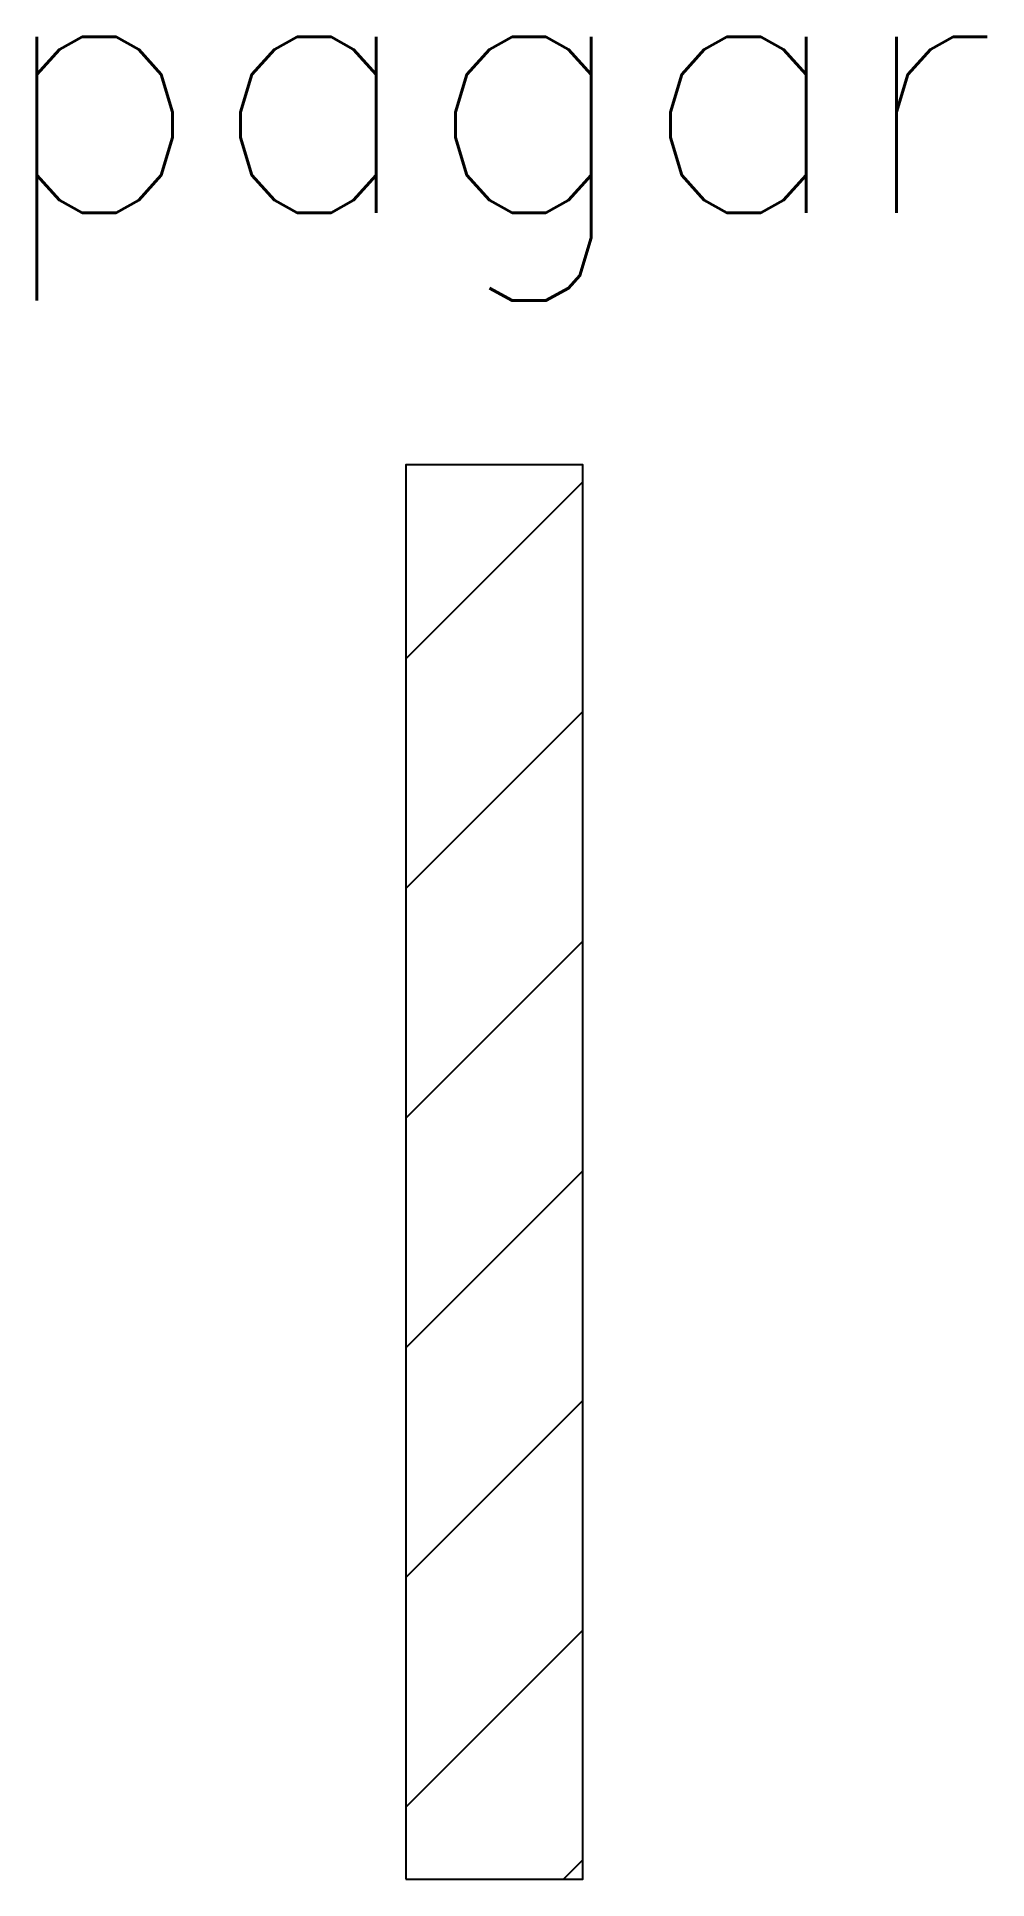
# Model space of a CAD drawing. Header units: metres. Extents: x 8.1659 to 8.1732, y -790.6311 to -790.6169.
import ezdxf
from ezdxf.enums import TextEntityAlignment as Align

# ---------------------------------------------------------------- set-up
doc = ezdxf.new("R2010")
doc.units = ezdxf.units.M
doc.header["$MEASUREMENT"] = 0
doc.styles.add('L80', font='simplex.shx', dxfattribs={"height": 0.203})

msp = doc.modelspace()

# ---------------------------------------------------------------- hatches: boundary and pattern name
at = {"linetype": 'Continuous'}
h = msp.add_hatch(dxfattribs=at)
h.set_pattern_fill('ANSI31', color=1, scale=0.01, style=0)
h.set_pattern_definition([(45, (8.0877316, -782.7247948), (-0.00088388348, 0.00088388348), [])])
h.paths.add_polyline_path([(8.170107, -790.620221), (8.168745, -790.620221), (8.168745, -790.631106), (8.170107, -790.631106)])

# ---------------------------------------------------------------- linework, layer by layer
at = {"color": 2, "linetype": 'Continuous'}
msp.add_lwpolyline([(8.168745, -790.631106), (8.170107, -790.631106), (8.170107, -790.620221), (8.168745, -790.620221)], close=True, dxfattribs=at)

# ---------------------------------------------------------------- texts
at = {"color": 2, "linetype": 'Continuous', "style": 'L80'}
msp.add_text('pagar', height=0.00203, dxfattribs=at).set_placement((8.169432, -790.617266), align=Align.MIDDLE_CENTER)

doc.saveas('drawing.dxf')
